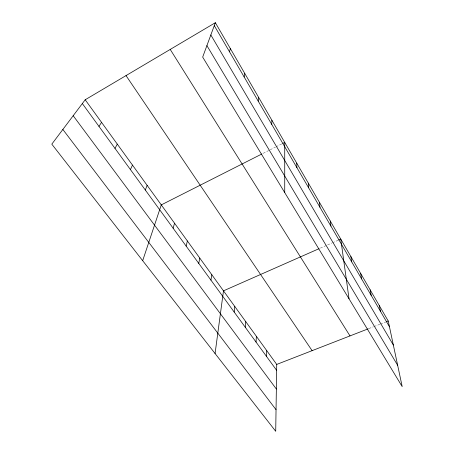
<?xml version="1.0" encoding="UTF-8"?>
<svg xmlns="http://www.w3.org/2000/svg" width="454" height="454" viewBox="0 0 454 454"><rect width="100%" height="100%" fill="white"/><g stroke="black" fill="none" stroke-linecap="round" stroke-linejoin="round"><path stroke-width="0.34" stroke-dasharray="2.27 1.7" d="M263.172 153.321L275.487 147.085M276.106 146.773L282.263 143.657M320.376 248.1L331.84 243.038M332.481 242.754L338.213 240.228M368.932 328.543L373.438 326.789M374.079 326.539L379.873 324.287M380.514 324.037L385.667 322.034"/><path stroke-width="0.68" d="M85.199 99.767L276.724 364.426L275.72 431.3L51.807 144.151L85.199 99.767L215.355 22.7L388.238 321.029L402.193 386.604L202.677 57.09L215.355 22.7M266.498 356.407L266.702 350.567M271.719 124.356L271.906 120.282M256.05 342.066L256.374 336.306M245.285 327.289L245.745 321.608M258.207 101.117L258.587 97.298M234.19 312.051L234.78 306.467M215.071 353.524L223.482 290.849L319.088 248.667M210.934 280.124L211.825 274.744M244.15 76.953L244.74 73.406M198.744 263.382L199.794 258.122M186.146 246.085L187.377 240.955M229.52 51.801L230.343 48.561M173.127 228.214L174.54 223.226M142.681 260.687L161.278 204.896L261.93 153.946M145.308 190.016L147.136 185.351M130.423 169.58L132.483 165.108M114.993 148.39L117.297 144.122M98.978 126.399L101.548 122.359M282.882 143.345L284.726 142.408L284.732 192.604M338.849 239.945L340.761 239.105L349.03 298.8M276.724 364.426L368.273 328.798M386.309 321.784L388.238 321.029M62.856 129.464L276.043 409.701M73.19 115.725L276.355 389.027M82.344 103.563L276.639 370.333M126.019 75.597L312.108 350.658M170.216 49.424L349.994 335.915M206.911 45.61L397.664 365.317M210.838 34.964L393.346 345.04M214.282 25.606L389.464 326.784M379.334 305.661L380.469 311.319M370.146 289.805L371.19 295.367M360.663 273.444L361.605 278.892M350.874 256.555L351.708 261.873M330.308 221.064L330.904 226.103M319.497 202.41L319.956 207.291M308.311 183.104L308.629 187.808M296.729 163.117L296.893 167.634"/></g></svg>
